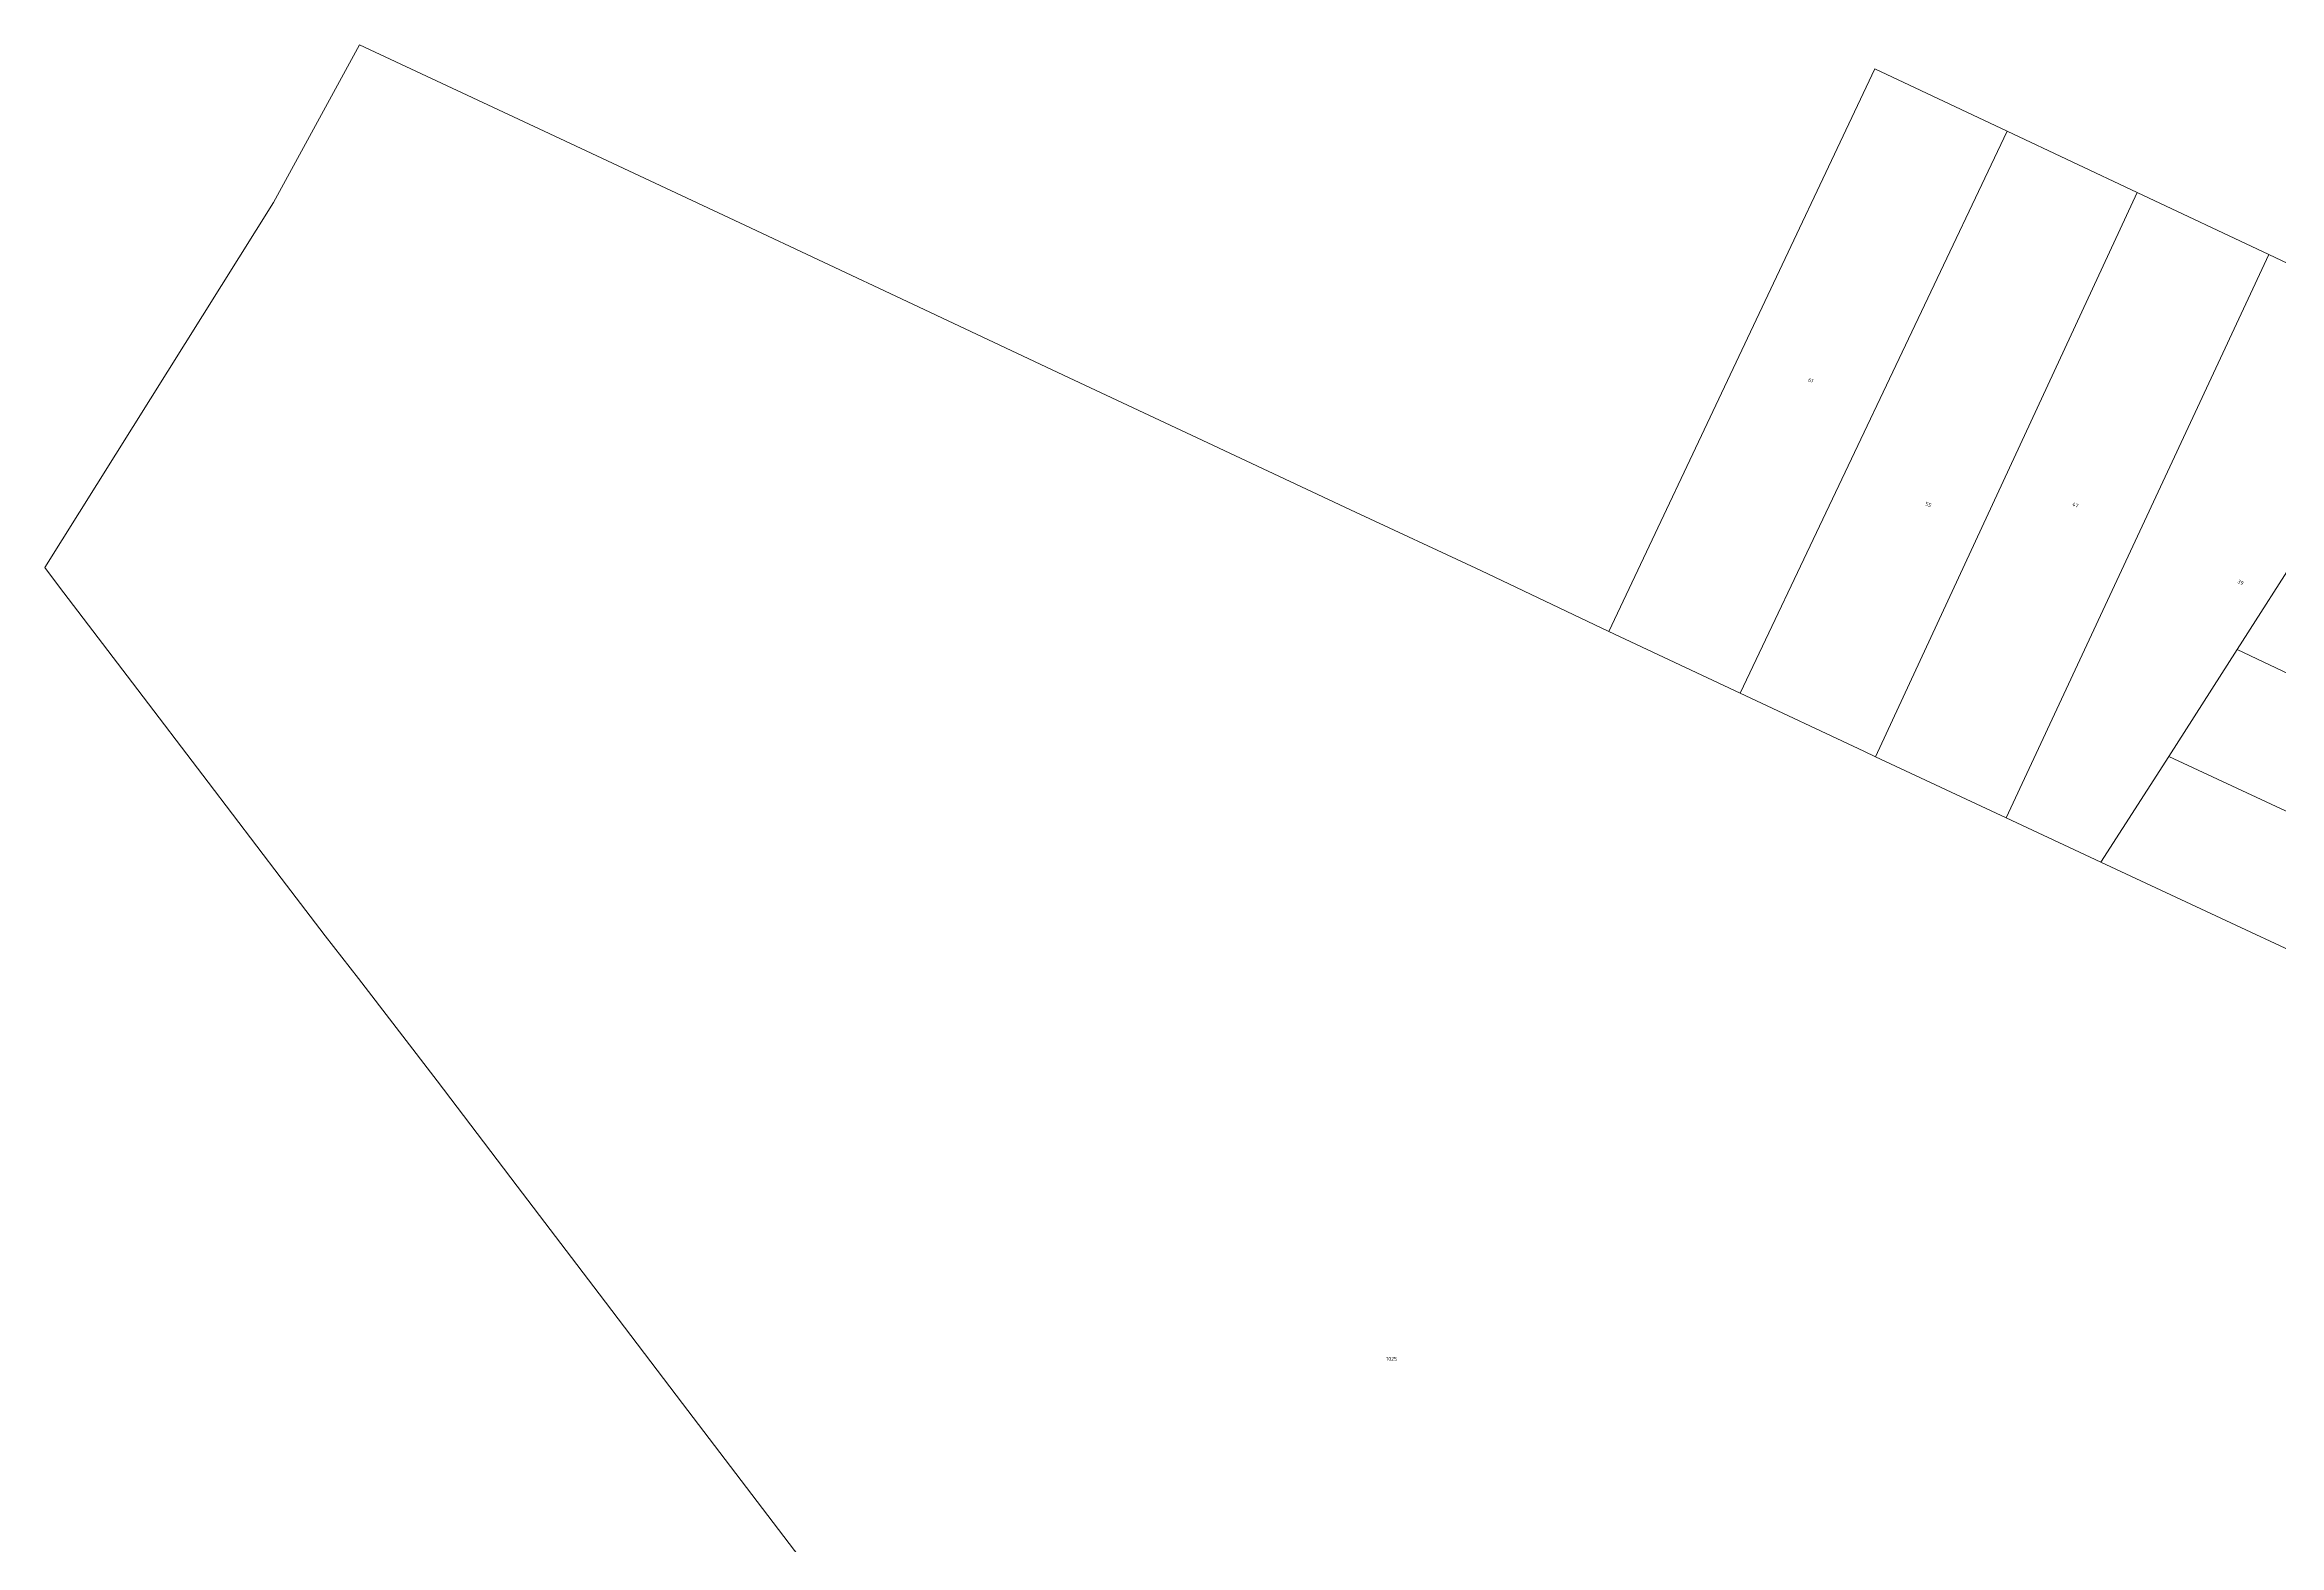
# Model space of a CAD drawing. Extents: x 294483 to 298733, y 6233899 to 6239242.
# Drawn here: x 294483 to 295548, y 6236396 to 6237111 of the extents above; entities that cross this region are included whole.
import ezdxf

# ---------------------------------------------------------------- set-up
doc = ezdxf.new("R2010")
doc.units = 0
doc.layers.add('Cadastre Land Parcels_SP_EXT', color=9, linetype='Continuous', lineweight=5)
doc.styles.get("Standard").update_dxf_attribs({"font": 'isocp.shx'})

msp = doc.modelspace()

# ---------------------------------------------------------------- linework, layer by layer
at = {"layer": 'Cadastre Land Parcels_SP_EXT', "linetype": 'Continuous'}
msp.add_lwpolyline([(295772.51213, 6236577.26663), (295463.35618, 6236721.54851), (295418.13067, 6236742.657), (295355.82659, 6236771.73513), (295350.31278, 6236774.33723), (295291.39059, 6236802.13639), (295228.76833, 6236831.48331), (295167.77157, 6236860.58352), (295105.64114, 6236889.40522), (295037.60479, 6236921.38799), (294968.91532, 6236953.66738), (294894.31401, 6236988.79823), (294814.5387, 6237026.17759), (294728.7641, 6237066.41416), (294633.36002, 6237111.15763), (294592.2751, 6237035.95804), (294483.26488, 6236861.9131), (294489.86977, 6236853.26472), (294525.09258, 6236806.90971), (294561.25525, 6236759.68683), (294595.92165, 6236713.81782), (294616.93139, 6236686.44928), (294632.7643, 6236665.99763), (294670.29083, 6236617.27221), (294708.40874, 6236567.12119), (294747.56667, 6236515.67759), (294787.24683, 6236463.48141), (294827.85855, 6236410.06482), (294843.1461, 6236390.11825)], dxfattribs=at)
for points in [[(295418.56403, 6237069.95709), (295355.50099, 6237099.72306), (295228.76798, 6236831.48305), (295291.39103, 6236802.13604), (295418.56403, 6237069.95709)], [(295480.63598, 6237040.66008), (295418.56403, 6237069.95709), (295291.39103, 6236802.13604), (295350.31304, 6236774.33706), (295355.82703, 6236771.73504), (295480.63598, 6237040.66008)], [(295543.357, 6237011.08208), (295480.63598, 6237040.66008), (295355.82703, 6236771.73504), (295418.13103, 6236742.65709), (295543.357, 6237011.08208)], [(295625.23304, 6236972.45908), (295543.357, 6237011.08208), (295418.13103, 6236742.65709), (295463.356, 6236721.54807), (295495.63795, 6236771.92407), (295528.30097, 6236822.88404), (295559.60296, 6236871.80706), (295592.33002, 6236922.97709), (295625.23304, 6236972.45908)], [(295872.36164, 6236726.27537), (295559.60322, 6236871.8068), (295528.30124, 6236822.88387), (295617.98534, 6236780.34076), (295837.94655, 6236677.51514), (295872.36164, 6236726.27537)], [(295837.94664, 6236677.51514), (295617.98543, 6236780.34067), (295528.30132, 6236822.88387), (295495.63769, 6236771.92416), (295806.10679, 6236627.26466), (295837.94664, 6236677.51514)], [(295806.10679, 6236627.26466), (295495.63769, 6236771.92425), (295463.35618, 6236721.54851), (295772.51213, 6236577.26663), (295806.10679, 6236627.26466)]]:
    msp.add_lwpolyline(points, close=True, dxfattribs=at)

# ---------------------------------------------------------------- texts
at = {"layer": 'Cadastre Land Parcels_SP_EXT'}
for s, rotation, p in [('61', 335.161743, (295323.55602, 6236950.82479)), ('55', 335.161041, (295379.34624, 6236891.76502)), ('47', 335.161041, (295449.48778, 6236891.5336)), ('39', 335.16156, (295528.24365, 6236854.66733))]:
    msp.add_text(s, height=1.8, rotation=rotation, dxfattribs=at).set_placement(p)
msp.add_text('1025', height=1.8, dxfattribs=at).set_placement((295122.67106, 6236483.87349))

doc.saveas('drawing.dxf')
